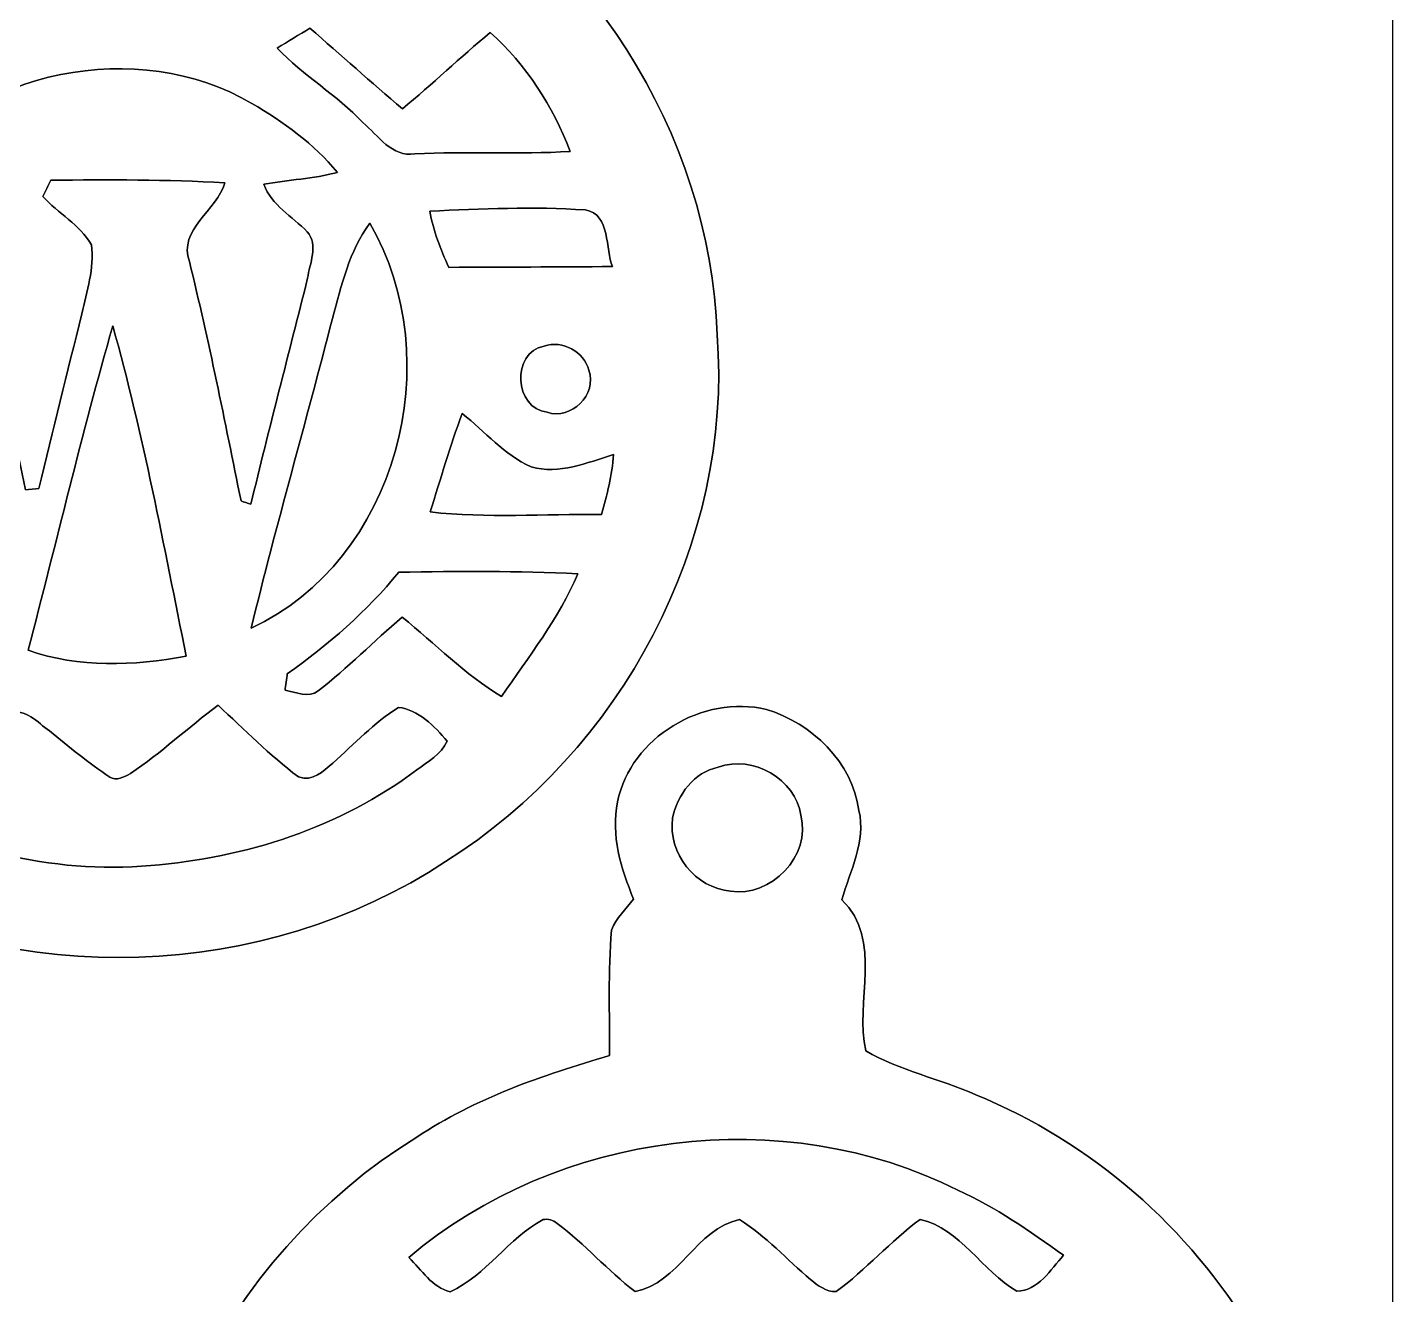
# Model space of a CAD drawing. Header units: centimetres. Extents: x -16.8 to 16.8, y -16.7 to 16.7.
# Drawn here: x 6.81 to 16.77, y -7.94 to 1.31 of the extents above; entities that cross this region are included whole.
import ezdxf

# ---------------------------------------------------------------- set-up
doc = ezdxf.new("R2010")
doc.units = ezdxf.units.CM
doc.header["$MEASUREMENT"] = 0
doc.layers.add('Layer 1', color=7, linetype='Continuous')

msp = doc.modelspace()

# ---------------------------------------------------------------- linework, layer by layer
at = {"layer": 'Layer 1', "color": 7}
for points, knots in [([(-16.77458, 16.66875), (-16.77458, 16.66875), (16.77458, 16.66875), (16.77458, 16.66875), (16.77458, 16.66875), (16.77458, 16.66875), (16.77458, -16.66875), (16.77458, -16.66875), (16.77458, -16.66875), (16.77458, -16.66875), (-16.77458, -16.66875), (-16.77458, -16.66875), (-16.77458, -16.66875), (-16.77458, -16.66875), (-16.77458, 16.66875), (-16.77458, 16.66875), (-16.77458, 16.66875), (-16.77458, 16.66875), (-16.77458, 16.66875), (-16.77458, 16.66875)], [0, 0, 0, 0, 0.1666667, 0.1666667, 0.1666667, 0.1666667, 0.3333333, 0.3333333, 0.3333333, 0.3333333, 0.5, 0.5, 0.5, 0.5, 0.6666667, 0.6666667, 0.6666667, 0.6666667, 1, 1, 1, 1]), ([(6.63011, 5.04825), (6.52886, 4.81859), (6.61846, 4.57447), (6.67561, 4.34693), (6.67561, 4.34693), (6.73382, 4.20335), (6.57895, 4.09716), (6.56096, 3.96169), (6.56096, 3.96169), (6.53203, 3.66924), (6.54121, 3.37467), (6.54085, 3.08081), (6.54085, 3.08081), (6.1341, 2.95698), (5.72417, 2.83034), (5.35199, 2.62043), (5.35199, 2.62043), (4.63797, 2.23802), (4.04671, 1.64006), (3.64419, 0.93945), (3.64419, 0.93945), (2.85679, -0.42898), (2.91747, -2.24966), (3.82517, -3.54718), (3.82517, -3.54718), (4.19559, -4.13138), (4.74239, -4.58823), (5.33788, -4.93042), (5.33788, -4.93042), (6.72042, -5.71288), (8.53405, -5.65609), (9.86014, -4.78014), (9.86014, -4.78014), (11.14037, -3.9751), (11.95952, -2.45498), (11.84275, -0.93521), (11.84275, -0.93521), (11.79195, 0.54504), (10.88637, 1.93993), (9.58356, 2.63137), (9.58356, 2.63137), (9.21173, 2.83281), (8.80463, 2.95663), (8.40352, 3.08469), (8.40352, 3.08469), (8.40211, 3.3842), (8.43174, 3.68618), (8.38306, 3.98321), (8.38306, 3.98321), (8.35625, 4.10175), (8.22854, 4.19947), (8.27123, 4.32823), (8.27123, 4.32823), (8.31003, 4.4958), (8.38553, 4.65914), (8.36048, 4.83517), (8.36048, 4.83517), (8.33226, 5.24298), (7.96607, 5.58976), (7.56356, 5.62222), (7.56356, 5.62222), (7.17091, 5.66067), (6.75781, 5.43031), (6.63011, 5.04825), (6.63011, 5.04825), (6.63011, 5.04825), (6.63011, 5.04825), (6.63011, 5.04825)], [0, 0, 0, 0, 0.0555556, 0.0555556, 0.0555556, 0.0555556, 0.1111111, 0.1111111, 0.1111111, 0.1111111, 0.1666667, 0.1666667, 0.1666667, 0.1666667, 0.2222222, 0.2222222, 0.2222222, 0.2222222, 0.2777778, 0.2777778, 0.2777778, 0.2777778, 0.3333333, 0.3333333, 0.3333333, 0.3333333, 0.3888889, 0.3888889, 0.3888889, 0.3888889, 0.4444444, 0.4444444, 0.4444444, 0.4444444, 0.5, 0.5, 0.5, 0.5, 0.5555556, 0.5555556, 0.5555556, 0.5555556, 0.6111111, 0.6111111, 0.6111111, 0.6111111, 0.6666667, 0.6666667, 0.6666667, 0.6666667, 0.7222222, 0.7222222, 0.7222222, 0.7222222, 0.7777778, 0.7777778, 0.7777778, 0.7777778, 0.8333333, 0.8333333, 0.8333333, 0.8333333, 0.8888889, 0.8888889, 0.8888889, 0.8888889, 1, 1, 1, 1]), ([(8.63071, 1.15641), (8.70973, 1.20544), (8.78946, 1.25413), (8.86954, 1.30175), (8.86954, 1.30175), (9.09532, 1.10702), (9.31721, 0.90664), (9.54476, 0.71332), (9.54476, 0.71332), (9.76277, 0.89429), (9.96844, 1.09008), (10.18611, 1.27176), (10.18611, 1.27176), (10.44716, 1.03434), (10.64507, 0.73343), (10.7696, 0.40323), (10.7696, 0.40323), (10.39213, 0.37712), (10.01289, 0.40711), (9.63507, 0.38453), (9.63507, 0.38453), (9.4682, 0.35983), (9.36766, 0.51858), (9.25689, 0.61419), (9.25689, 0.61419), (9.06427, 0.81386), (8.82262, 0.95673), (8.63071, 1.15641)], [0, 0, 0, 0, 0.125, 0.125, 0.125, 0.125, 0.25, 0.25, 0.25, 0.25, 0.375, 0.375, 0.375, 0.375, 0.5, 0.5, 0.5, 0.5, 0.625, 0.625, 0.625, 0.625, 0.75, 0.75, 0.75, 0.75, 1, 1, 1, 1]), ([(5.84482, 0.22613), (6.42867, 1.00048), (7.60801, 1.24248), (8.44585, 0.75353), (8.44585, 0.75353), (8.67622, 0.61842), (8.89882, 0.45791), (9.06992, 0.25012), (9.06992, 0.25012), (8.89423, 0.20214), (8.71114, 0.19614), (8.53299, 0.16298), (8.53299, 0.16298), (8.58979, 0.00776), (8.74007, -0.07091), (8.85014, -0.18344), (8.85014, -0.18344), (8.93374, -0.28011), (8.86672, -0.41628), (8.85296, -0.52317), (8.85296, -0.52317), (8.71432, -1.0728), (8.57144, -1.62137), (8.43844, -2.17241), (8.43844, -2.17241), (8.42045, -2.16641), (8.38447, -2.15441), (8.36648, -2.14806), (8.36648, -2.14806), (8.2483, -1.56457), (8.13223, -0.98037), (7.99006, -0.40181), (7.99006, -0.40181), (7.90434, -0.16686), (8.19185, -0.02822), (8.24865, 0.17392), (8.24865, 0.17392), (7.82532, 0.19791), (7.40128, 0.19685), (6.97759, 0.19262), (6.97759, 0.19262), (6.95784, 0.15311), (6.93808, 0.11359), (6.91868, 0.07373), (6.91868, 0.07373), (7.03227, -0.04833), (7.19032, -0.13194), (7.27392, -0.27905), (7.27392, -0.27905), (7.29968, -0.45156), (7.23759, -0.61666), (7.20478, -0.78317), (7.20478, -0.78317), (7.09789, -1.20756), (6.99241, -1.63266), (6.88975, -2.05846), (6.88975, -2.05846), (6.86541, -2.06058), (6.81637, -2.06481), (6.79203, -2.06693), (6.79203, -2.06693), (6.66785, -1.44604), (6.49817, -0.83432), (6.40715, -0.20743), (6.40715, -0.20743), (6.4837, -0.08467), (6.55814, 0.03951), (6.62376, 0.16828), (6.62376, 0.16828), (6.36376, 0.18944), (6.10235, 0.18662), (5.84482, 0.22613)], [0, 0, 0, 0, 0.0526316, 0.0526316, 0.0526316, 0.0526316, 0.1052632, 0.1052632, 0.1052632, 0.1052632, 0.1578947, 0.1578947, 0.1578947, 0.1578947, 0.2105263, 0.2105263, 0.2105263, 0.2105263, 0.2631579, 0.2631579, 0.2631579, 0.2631579, 0.3157895, 0.3157895, 0.3157895, 0.3157895, 0.3684211, 0.3684211, 0.3684211, 0.3684211, 0.4210526, 0.4210526, 0.4210526, 0.4210526, 0.4736842, 0.4736842, 0.4736842, 0.4736842, 0.5263158, 0.5263158, 0.5263158, 0.5263158, 0.5789474, 0.5789474, 0.5789474, 0.5789474, 0.6315789, 0.6315789, 0.6315789, 0.6315789, 0.6842105, 0.6842105, 0.6842105, 0.6842105, 0.7368421, 0.7368421, 0.7368421, 0.7368421, 0.7894737, 0.7894737, 0.7894737, 0.7894737, 0.8421053, 0.8421053, 0.8421053, 0.8421053, 0.8947368, 0.8947368, 0.8947368, 0.8947368, 1, 1, 1, 1]), ([(9.74407, -0.03281), (10.12225, -0.01799), (10.50184, 0.00212), (10.88037, -0.02469), (10.88037, -0.02469), (11.06664, -0.05327), (11.02501, -0.31362), (11.07899, -0.43744), (11.07899, -0.43744), (10.68035, -0.44097), (10.28206, -0.44097), (9.88377, -0.44344), (9.88377, -0.44344), (9.82169, -0.31221), (9.77194, -0.17533), (9.74407, -0.03281)], [0, 0, 0, 0, 0.2, 0.2, 0.2, 0.2, 0.4, 0.4, 0.4, 0.4, 0.6, 0.6, 0.6, 0.6, 1, 1, 1, 1]), ([(9.03393, -0.81668), (9.10061, -0.57679), (9.15599, -0.32491), (9.30698, -0.12171), (9.30698, -0.12171), (9.88871, -1.11654), (9.50524, -2.58233), (8.44091, -3.07693), (8.44091, -3.07693), (8.62436, -2.32022), (8.84167, -1.57127), (9.03393, -0.81668)], [0, 0, 0, 0, 0.25, 0.25, 0.25, 0.25, 0.5, 0.5, 0.5, 0.5, 1, 1, 1, 1]), ([(6.81249, -3.23815), (7.01957, -2.44969), (7.20478, -1.65382), (7.43056, -0.87066), (7.43056, -0.87066), (7.65281, -1.66335), (7.80239, -2.47474), (7.96643, -3.28083), (7.96643, -3.28083), (7.58472, -3.3528), (7.18291, -3.36903), (6.81249, -3.23815)], [0, 0, 0, 0, 0.25, 0.25, 0.25, 0.25, 0.5, 0.5, 0.5, 0.5, 1, 1, 1, 1]), ([(10.57875, -1.01741), (10.71457, -0.97367), (10.87191, -1.05869), (10.90542, -1.19486), (10.90542, -1.19486), (10.96857, -1.37266), (10.77912, -1.55928), (10.60062, -1.50107), (10.60062, -1.50107), (10.36108, -1.47391), (10.33815, -1.06715), (10.57875, -1.01741)], [0, 0, 0, 0, 0.25, 0.25, 0.25, 0.25, 0.5, 0.5, 0.5, 0.5, 1, 1, 1, 1]), ([(9.98185, -1.51095), (10.14836, -1.64112), (10.287, -1.81116), (10.48385, -1.899), (10.48385, -1.899), (10.69093, -1.95898), (10.89131, -1.86866), (11.08604, -1.81046), (11.08604, -1.81046), (11.07475, -1.95898), (11.04124, -2.10467), (10.99785, -2.24684), (10.99785, -2.24684), (10.58122, -2.2419), (10.16141, -2.27542), (9.7469, -2.2285), (9.7469, -2.2285), (9.82521, -1.98931), (9.89118, -1.7459), (9.98185, -1.51095)], [0, 0, 0, 0, 0.1666667, 0.1666667, 0.1666667, 0.1666667, 0.3333333, 0.3333333, 0.3333333, 0.3333333, 0.5, 0.5, 0.5, 0.5, 0.6666667, 0.6666667, 0.6666667, 0.6666667, 1, 1, 1, 1]), ([(9.51759, -2.66841), (9.95327, -2.66065), (10.38931, -2.65818), (10.82499, -2.6797), (10.82499, -2.6797), (10.6867, -3.00496), (10.46656, -3.28718), (10.26724, -3.57611), (10.26724, -3.57611), (10.0016, -3.41454), (9.785, -3.19017), (9.54334, -2.99755), (9.54334, -2.99755), (9.33521, -3.17218), (9.14435, -3.36656), (8.93057, -3.53413), (8.93057, -3.53413), (8.86001, -3.59269), (8.76653, -3.53977), (8.68821, -3.53025), (8.68821, -3.53025), (8.69209, -3.50061), (8.70021, -3.44064), (8.70444, -3.41066), (8.70444, -3.41066), (9.00359, -3.19652), (9.28617, -2.95592), (9.51759, -2.66841)], [0, 0, 0, 0, 0.125, 0.125, 0.125, 0.125, 0.25, 0.25, 0.25, 0.25, 0.375, 0.375, 0.375, 0.375, 0.5, 0.5, 0.5, 0.5, 0.625, 0.625, 0.625, 0.625, 0.75, 0.75, 0.75, 0.75, 1, 1, 1, 1]), ([(11.11567, -4.34375), (11.06558, -4.58893), (11.13966, -4.832), (11.23315, -5.05566), (11.23315, -5.05566), (11.176, -5.12727), (11.10403, -5.19183), (11.07228, -5.28002), (11.07228, -5.28002), (11.04441, -5.58412), (11.05817, -5.89068), (11.05747, -6.19619), (11.05747, -6.19619), (10.56781, -6.34048), (10.07639, -6.50593), (9.64918, -6.79274), (9.64918, -6.79274), (8.23313, -7.65704), (7.37306, -9.3913), (7.65387, -11.04371), (7.65387, -11.04371), (7.80909, -12.29395), (8.58591, -13.43201), (9.64882, -14.09312), (9.64882, -14.09312), (11.03806, -14.99447), (12.94589, -14.97965), (14.33724, -14.08889), (14.33724, -14.08889), (15.54974, -13.35334), (16.33044, -11.97892), (16.37877, -10.56605), (16.37877, -10.56605), (16.37489, -9.75219), (16.19038, -8.92951), (15.75541, -8.23454), (15.75541, -8.23454), (15.29397, -7.45137), (14.57184, -6.82766), (13.73152, -6.48229), (13.73152, -6.48229), (13.46835, -6.36623), (13.17625, -6.30661), (12.92789, -6.16232), (12.92789, -6.16232), (12.8457, -5.80743), (13.05666, -5.35058), (12.75362, -5.0606), (12.75362, -5.0606), (12.81042, -4.84681), (12.93213, -4.63621), (12.8778, -4.40761), (12.8778, -4.40761), (12.82947, -4.05447), (12.53455, -3.77049), (12.20258, -3.6703), (12.20258, -3.6703), (11.74044, -3.55953), (11.21057, -3.87385), (11.11567, -4.34375)], [0, 0, 0, 0, 0.0625, 0.0625, 0.0625, 0.0625, 0.125, 0.125, 0.125, 0.125, 0.1875, 0.1875, 0.1875, 0.1875, 0.25, 0.25, 0.25, 0.25, 0.3125, 0.3125, 0.3125, 0.3125, 0.375, 0.375, 0.375, 0.375, 0.4375, 0.4375, 0.4375, 0.4375, 0.5, 0.5, 0.5, 0.5, 0.5625, 0.5625, 0.5625, 0.5625, 0.625, 0.625, 0.625, 0.625, 0.6875, 0.6875, 0.6875, 0.6875, 0.75, 0.75, 0.75, 0.75, 0.8125, 0.8125, 0.8125, 0.8125, 0.875, 0.875, 0.875, 0.875, 1, 1, 1, 1]), ([(5.04014, -3.88973), (5.15444, -3.79518), (5.27015, -3.7024), (5.38374, -3.60715), (5.38374, -3.60715), (5.63668, -3.77684), (5.81131, -4.09081), (6.11293, -4.18042), (6.11293, -4.18042), (6.30661, -4.0319), (6.46924, -3.84634), (6.66856, -3.70452), (6.66856, -3.70452), (6.79697, -3.6516), (6.87952, -3.76802), (6.96771, -3.82658), (6.96771, -3.82658), (7.11129, -3.943), (7.25346, -4.06047), (7.40763, -4.16348), (7.40763, -4.16348), (7.45525, -4.19629), (7.51522, -4.16278), (7.55897, -4.13808), (7.55897, -4.13808), (7.78369, -3.98709), (7.98195, -3.80118), (8.19856, -3.63926), (8.19856, -3.63926), (8.39152, -3.81529), (8.57462, -4.00509), (8.78522, -4.16137), (8.78522, -4.16137), (8.89282, -4.20264), (8.96549, -4.11903), (9.0357, -4.06188), (9.0357, -4.06188), (9.19409, -3.9243), (9.33662, -3.76696), (9.51618, -3.65548), (9.51618, -3.65548), (9.65976, -3.6703), (9.78112, -3.79271), (9.87107, -3.90243), (9.87107, -3.90243), (9.82698, -3.99732), (9.73032, -4.05236), (9.64988, -4.11162), (9.64988, -4.11162), (9.09038, -4.53037), (8.39964, -4.75544), (7.70749, -4.80871), (7.70749, -4.80871), (6.98112, -4.87751), (6.25228, -4.67748), (5.61799, -4.33105), (5.61799, -4.33105), (5.40456, -4.21358), (5.21476, -4.05836), (5.04014, -3.88973)], [0, 0, 0, 0, 0.0625, 0.0625, 0.0625, 0.0625, 0.125, 0.125, 0.125, 0.125, 0.1875, 0.1875, 0.1875, 0.1875, 0.25, 0.25, 0.25, 0.25, 0.3125, 0.3125, 0.3125, 0.3125, 0.375, 0.375, 0.375, 0.375, 0.4375, 0.4375, 0.4375, 0.4375, 0.5, 0.5, 0.5, 0.5, 0.5625, 0.5625, 0.5625, 0.5625, 0.625, 0.625, 0.625, 0.625, 0.6875, 0.6875, 0.6875, 0.6875, 0.75, 0.75, 0.75, 0.75, 0.8125, 0.8125, 0.8125, 0.8125, 0.875, 0.875, 0.875, 0.875, 1, 1, 1, 1]), ([(11.85122, -4.09222), (12.10698, -3.99768), (12.41107, -4.17724), (12.45411, -4.44253), (12.45411, -4.44253), (12.53243, -4.7371), (12.23363, -5.04472), (11.94047, -4.99604), (11.94047, -4.99604), (11.68365, -4.97522), (11.48115, -4.71981), (11.51714, -4.46334), (11.51714, -4.46334), (11.55136, -4.29401), (11.67342, -4.12609), (11.85122, -4.09222)], [0, 0, 0, 0, 0.2, 0.2, 0.2, 0.2, 0.4, 0.4, 0.4, 0.4, 0.6, 0.6, 0.6, 0.6, 1, 1, 1, 1]), ([(9.59167, -7.67045), (10.67788, -6.74652), (12.32394, -6.53874), (13.59994, -7.17832), (13.59994, -7.17832), (13.87651, -7.3025), (14.12416, -7.47924), (14.37076, -7.65387), (14.37076, -7.65387), (14.27868, -7.7597), (14.18555, -7.91351), (14.03032, -7.91704), (14.03032, -7.91704), (13.77774, -7.76993), (13.61793, -7.45913), (13.32477, -7.39246), (13.32477, -7.39246), (13.10852, -7.55368), (12.9286, -7.75935), (12.71094, -7.91916), (12.71094, -7.91916), (12.63826, -7.92162), (12.57794, -7.87541), (12.52537, -7.83167), (12.52537, -7.83167), (12.35287, -7.68491), (12.198, -7.51487), (12.00573, -7.39387), (12.00573, -7.39387), (11.69106, -7.45807), (11.56088, -7.86201), (11.24303, -7.91916), (11.24303, -7.91916), (11.04265, -7.76605), (10.8779, -7.57237), (10.67506, -7.4228), (10.67506, -7.4228), (10.64472, -7.39599), (10.61014, -7.38646), (10.57134, -7.39387), (10.57134, -7.39387), (10.31769, -7.53039), (10.15612, -7.80027), (9.89436, -7.91986), (9.89436, -7.91986), (9.76171, -7.88882), (9.6834, -7.76076), (9.59167, -7.67045)], [0, 0, 0, 0, 0.0769231, 0.0769231, 0.0769231, 0.0769231, 0.1538462, 0.1538462, 0.1538462, 0.1538462, 0.2307692, 0.2307692, 0.2307692, 0.2307692, 0.3076923, 0.3076923, 0.3076923, 0.3076923, 0.3846154, 0.3846154, 0.3846154, 0.3846154, 0.4615385, 0.4615385, 0.4615385, 0.4615385, 0.5384615, 0.5384615, 0.5384615, 0.5384615, 0.6153846, 0.6153846, 0.6153846, 0.6153846, 0.6923077, 0.6923077, 0.6923077, 0.6923077, 0.7692308, 0.7692308, 0.7692308, 0.7692308, 0.8461538, 0.8461538, 0.8461538, 0.8461538, 1, 1, 1, 1])]:
    msp.add_open_spline(points, degree=3, knots=knots, dxfattribs=at)
at = {"layer": 'Layer 1', "color": 250}
for points, knots in [([(6.63011, 5.04825), (6.75781, 5.43031), (7.17091, 5.66067), (7.56356, 5.62222), (7.56356, 5.62222), (7.96607, 5.58976), (8.33226, 5.24298), (8.36048, 4.83517), (8.36048, 4.83517), (8.38553, 4.65914), (8.31003, 4.4958), (8.27123, 4.32823), (8.27123, 4.32823), (8.22854, 4.19947), (8.35625, 4.10175), (8.38306, 3.98321), (8.38306, 3.98321), (8.43174, 3.68618), (8.40211, 3.3842), (8.40352, 3.08469), (8.40352, 3.08469), (8.80463, 2.95663), (9.21173, 2.83281), (9.58356, 2.63137), (9.58356, 2.63137), (10.88637, 1.93993), (11.79195, 0.54504), (11.84275, -0.93521), (11.84275, -0.93521), (11.95952, -2.45498), (11.14037, -3.9751), (9.86014, -4.78014), (9.86014, -4.78014), (8.53405, -5.65609), (6.72042, -5.71288), (5.33788, -4.93042), (5.33788, -4.93042), (4.74239, -4.58823), (4.19559, -4.13138), (3.82517, -3.54718), (3.82517, -3.54718), (2.91747, -2.24966), (2.85679, -0.42898), (3.64419, 0.93945), (3.64419, 0.93945), (4.04671, 1.64006), (4.63797, 2.23802), (5.35199, 2.62043), (5.35199, 2.62043), (5.72417, 2.83034), (6.1341, 2.95698), (6.54085, 3.08081), (6.54085, 3.08081), (6.54121, 3.37467), (6.53203, 3.66924), (6.56096, 3.96169), (6.56096, 3.96169), (6.57895, 4.09716), (6.73382, 4.20335), (6.67561, 4.34693), (6.67561, 4.34693), (6.61846, 4.57447), (6.52886, 4.81859), (6.63011, 5.04825), (6.63011, 5.04825), (6.63011, 5.04825), (6.63011, 5.04825), (6.63011, 5.04825)], [0, 0, 0, 0, 0.0555556, 0.0555556, 0.0555556, 0.0555556, 0.1111111, 0.1111111, 0.1111111, 0.1111111, 0.1666667, 0.1666667, 0.1666667, 0.1666667, 0.2222222, 0.2222222, 0.2222222, 0.2222222, 0.2777778, 0.2777778, 0.2777778, 0.2777778, 0.3333333, 0.3333333, 0.3333333, 0.3333333, 0.3888889, 0.3888889, 0.3888889, 0.3888889, 0.4444444, 0.4444444, 0.4444444, 0.4444444, 0.5, 0.5, 0.5, 0.5, 0.5555556, 0.5555556, 0.5555556, 0.5555556, 0.6111111, 0.6111111, 0.6111111, 0.6111111, 0.6666667, 0.6666667, 0.6666667, 0.6666667, 0.7222222, 0.7222222, 0.7222222, 0.7222222, 0.7777778, 0.7777778, 0.7777778, 0.7777778, 0.8333333, 0.8333333, 0.8333333, 0.8333333, 0.8888889, 0.8888889, 0.8888889, 0.8888889, 1, 1, 1, 1]), ([(8.63071, 1.15641), (8.82262, 0.95673), (9.06427, 0.81386), (9.25689, 0.61419), (9.25689, 0.61419), (9.36766, 0.51858), (9.4682, 0.35983), (9.63507, 0.38453), (9.63507, 0.38453), (10.01289, 0.40711), (10.39213, 0.37712), (10.7696, 0.40323), (10.7696, 0.40323), (10.64507, 0.73343), (10.44716, 1.03434), (10.18611, 1.27176), (10.18611, 1.27176), (9.96844, 1.09008), (9.76277, 0.89429), (9.54476, 0.71332), (9.54476, 0.71332), (9.31721, 0.90664), (9.09532, 1.10702), (8.86954, 1.30175), (8.86954, 1.30175), (8.78946, 1.25413), (8.70973, 1.20544), (8.63071, 1.15641), (8.63071, 1.15641), (8.63071, 1.15641), (8.63071, 1.15641), (8.63071, 1.15641)], [0, 0, 0, 0, 0.1111111, 0.1111111, 0.1111111, 0.1111111, 0.2222222, 0.2222222, 0.2222222, 0.2222222, 0.3333333, 0.3333333, 0.3333333, 0.3333333, 0.4444444, 0.4444444, 0.4444444, 0.4444444, 0.5555556, 0.5555556, 0.5555556, 0.5555556, 0.6666667, 0.6666667, 0.6666667, 0.6666667, 0.7777778, 0.7777778, 0.7777778, 0.7777778, 1, 1, 1, 1]), ([(5.84482, 0.22613), (6.10235, 0.18662), (6.36376, 0.18944), (6.62376, 0.16828), (6.62376, 0.16828), (6.55814, 0.03951), (6.4837, -0.08467), (6.40715, -0.20743), (6.40715, -0.20743), (6.49817, -0.83432), (6.66785, -1.44604), (6.79203, -2.06693), (6.79203, -2.06693), (6.81637, -2.06481), (6.86541, -2.06058), (6.88975, -2.05846), (6.88975, -2.05846), (6.99241, -1.63266), (7.09789, -1.20756), (7.20478, -0.78317), (7.20478, -0.78317), (7.23759, -0.61666), (7.29968, -0.45156), (7.27392, -0.27905), (7.27392, -0.27905), (7.19032, -0.13194), (7.03227, -0.04833), (6.91868, 0.07373), (6.91868, 0.07373), (6.93808, 0.11359), (6.95784, 0.15311), (6.97759, 0.19262), (6.97759, 0.19262), (7.40128, 0.19685), (7.82532, 0.19791), (8.24865, 0.17392), (8.24865, 0.17392), (8.19185, -0.02822), (7.90434, -0.16686), (7.99006, -0.40181), (7.99006, -0.40181), (8.13223, -0.98037), (8.2483, -1.56457), (8.36648, -2.14806), (8.36648, -2.14806), (8.38447, -2.15441), (8.42045, -2.16641), (8.43844, -2.17241), (8.43844, -2.17241), (8.57144, -1.62137), (8.71432, -1.0728), (8.85296, -0.52317), (8.85296, -0.52317), (8.86672, -0.41628), (8.93374, -0.28011), (8.85014, -0.18344), (8.85014, -0.18344), (8.74007, -0.07091), (8.58979, 0.00776), (8.53299, 0.16298), (8.53299, 0.16298), (8.71114, 0.19614), (8.89423, 0.20214), (9.06992, 0.25012), (9.06992, 0.25012), (8.89882, 0.45791), (8.67622, 0.61842), (8.44585, 0.75353), (8.44585, 0.75353), (7.60801, 1.24248), (6.42867, 1.00048), (5.84482, 0.22613), (5.84482, 0.22613), (5.84482, 0.22613), (5.84482, 0.22613), (5.84482, 0.22613)], [0, 0, 0, 0, 0.05, 0.05, 0.05, 0.05, 0.1, 0.1, 0.1, 0.1, 0.15, 0.15, 0.15, 0.15, 0.2, 0.2, 0.2, 0.2, 0.25, 0.25, 0.25, 0.25, 0.3, 0.3, 0.3, 0.3, 0.35, 0.35, 0.35, 0.35, 0.4, 0.4, 0.4, 0.4, 0.45, 0.45, 0.45, 0.45, 0.5, 0.5, 0.5, 0.5, 0.55, 0.55, 0.55, 0.55, 0.6, 0.6, 0.6, 0.6, 0.65, 0.65, 0.65, 0.65, 0.7, 0.7, 0.7, 0.7, 0.75, 0.75, 0.75, 0.75, 0.8, 0.8, 0.8, 0.8, 0.85, 0.85, 0.85, 0.85, 0.9, 0.9, 0.9, 0.9, 1, 1, 1, 1]), ([(9.74407, -0.03281), (9.77194, -0.17533), (9.82169, -0.31221), (9.88377, -0.44344), (9.88377, -0.44344), (10.28206, -0.44097), (10.68035, -0.44097), (11.07899, -0.43744), (11.07899, -0.43744), (11.02501, -0.31362), (11.06664, -0.05327), (10.88037, -0.02469), (10.88037, -0.02469), (10.50184, 0.00212), (10.12225, -0.01799), (9.74407, -0.03281), (9.74407, -0.03281), (9.74407, -0.03281), (9.74407, -0.03281), (9.74407, -0.03281)], [0, 0, 0, 0, 0.1666667, 0.1666667, 0.1666667, 0.1666667, 0.3333333, 0.3333333, 0.3333333, 0.3333333, 0.5, 0.5, 0.5, 0.5, 0.6666667, 0.6666667, 0.6666667, 0.6666667, 1, 1, 1, 1]), ([(9.03393, -0.81668), (8.84167, -1.57127), (8.62436, -2.32022), (8.44091, -3.07693), (8.44091, -3.07693), (9.50524, -2.58233), (9.88871, -1.11654), (9.30698, -0.12171), (9.30698, -0.12171), (9.15599, -0.32491), (9.10061, -0.57679), (9.03393, -0.81668), (9.03393, -0.81668), (9.03393, -0.81668), (9.03393, -0.81668), (9.03393, -0.81668)], [0, 0, 0, 0, 0.2, 0.2, 0.2, 0.2, 0.4, 0.4, 0.4, 0.4, 0.6, 0.6, 0.6, 0.6, 1, 1, 1, 1]), ([(6.81249, -3.23815), (7.18291, -3.36903), (7.58472, -3.3528), (7.96643, -3.28083), (7.96643, -3.28083), (7.80239, -2.47474), (7.65281, -1.66335), (7.43056, -0.87066), (7.43056, -0.87066), (7.20478, -1.65382), (7.01957, -2.44969), (6.81249, -3.23815), (6.81249, -3.23815), (6.81249, -3.23815), (6.81249, -3.23815), (6.81249, -3.23815)], [0, 0, 0, 0, 0.2, 0.2, 0.2, 0.2, 0.4, 0.4, 0.4, 0.4, 0.6, 0.6, 0.6, 0.6, 1, 1, 1, 1]), ([(10.57875, -1.01741), (10.33815, -1.06715), (10.36108, -1.47391), (10.60062, -1.50107), (10.60062, -1.50107), (10.77912, -1.55928), (10.96857, -1.37266), (10.90542, -1.19486), (10.90542, -1.19486), (10.87191, -1.05869), (10.71457, -0.97367), (10.57875, -1.01741), (10.57875, -1.01741), (10.57875, -1.01741), (10.57875, -1.01741), (10.57875, -1.01741)], [0, 0, 0, 0, 0.2, 0.2, 0.2, 0.2, 0.4, 0.4, 0.4, 0.4, 0.6, 0.6, 0.6, 0.6, 1, 1, 1, 1]), ([(9.98185, -1.51095), (9.89118, -1.7459), (9.82521, -1.98931), (9.7469, -2.2285), (9.7469, -2.2285), (10.16141, -2.27542), (10.58122, -2.2419), (10.99785, -2.24684), (10.99785, -2.24684), (11.04124, -2.10467), (11.07475, -1.95898), (11.08604, -1.81046), (11.08604, -1.81046), (10.89131, -1.86866), (10.69093, -1.95898), (10.48385, -1.899), (10.48385, -1.899), (10.287, -1.81116), (10.14836, -1.64112), (9.98185, -1.51095), (9.98185, -1.51095), (9.98185, -1.51095), (9.98185, -1.51095), (9.98185, -1.51095)], [0, 0, 0, 0, 0.1428571, 0.1428571, 0.1428571, 0.1428571, 0.2857143, 0.2857143, 0.2857143, 0.2857143, 0.4285714, 0.4285714, 0.4285714, 0.4285714, 0.5714286, 0.5714286, 0.5714286, 0.5714286, 0.7142857, 0.7142857, 0.7142857, 0.7142857, 1, 1, 1, 1]), ([(9.51759, -2.66841), (9.28617, -2.95592), (9.00359, -3.19652), (8.70444, -3.41066), (8.70444, -3.41066), (8.70021, -3.44064), (8.69209, -3.50061), (8.68821, -3.53025), (8.68821, -3.53025), (8.76653, -3.53977), (8.86001, -3.59269), (8.93057, -3.53413), (8.93057, -3.53413), (9.14435, -3.36656), (9.33521, -3.17218), (9.54334, -2.99755), (9.54334, -2.99755), (9.785, -3.19017), (10.0016, -3.41454), (10.26724, -3.57611), (10.26724, -3.57611), (10.46656, -3.28718), (10.6867, -3.00496), (10.82499, -2.6797), (10.82499, -2.6797), (10.38931, -2.65818), (9.95327, -2.66065), (9.51759, -2.66841), (9.51759, -2.66841), (9.51759, -2.66841), (9.51759, -2.66841), (9.51759, -2.66841)], [0, 0, 0, 0, 0.1111111, 0.1111111, 0.1111111, 0.1111111, 0.2222222, 0.2222222, 0.2222222, 0.2222222, 0.3333333, 0.3333333, 0.3333333, 0.3333333, 0.4444444, 0.4444444, 0.4444444, 0.4444444, 0.5555556, 0.5555556, 0.5555556, 0.5555556, 0.6666667, 0.6666667, 0.6666667, 0.6666667, 0.7777778, 0.7777778, 0.7777778, 0.7777778, 1, 1, 1, 1]), ([(11.11567, -4.34375), (11.21057, -3.87385), (11.74044, -3.55953), (12.20258, -3.6703), (12.20258, -3.6703), (12.53455, -3.77049), (12.82947, -4.05447), (12.8778, -4.40761), (12.8778, -4.40761), (12.93213, -4.63621), (12.81042, -4.84681), (12.75362, -5.0606), (12.75362, -5.0606), (13.05666, -5.35058), (12.8457, -5.80743), (12.92789, -6.16232), (12.92789, -6.16232), (13.17625, -6.30661), (13.46835, -6.36623), (13.73152, -6.48229), (13.73152, -6.48229), (14.57184, -6.82766), (15.29397, -7.45137), (15.75541, -8.23454), (15.75541, -8.23454), (16.19038, -8.92951), (16.37489, -9.75219), (16.37877, -10.56605), (16.37877, -10.56605), (16.33044, -11.97892), (15.54974, -13.35334), (14.33724, -14.08889), (14.33724, -14.08889), (12.94589, -14.97965), (11.03806, -14.99447), (9.64882, -14.09312), (9.64882, -14.09312), (8.58591, -13.43201), (7.80909, -12.29395), (7.65387, -11.04371), (7.65387, -11.04371), (7.37306, -9.3913), (8.23313, -7.65704), (9.64918, -6.79274), (9.64918, -6.79274), (10.07639, -6.50593), (10.56781, -6.34048), (11.05747, -6.19619), (11.05747, -6.19619), (11.05817, -5.89068), (11.04441, -5.58412), (11.07228, -5.28002), (11.07228, -5.28002), (11.10403, -5.19183), (11.176, -5.12727), (11.23315, -5.05566), (11.23315, -5.05566), (11.13966, -4.832), (11.06558, -4.58893), (11.11567, -4.34375), (11.11567, -4.34375), (11.11567, -4.34375), (11.11567, -4.34375), (11.11567, -4.34375)], [0, 0, 0, 0, 0.0588235, 0.0588235, 0.0588235, 0.0588235, 0.1176471, 0.1176471, 0.1176471, 0.1176471, 0.1764706, 0.1764706, 0.1764706, 0.1764706, 0.2352941, 0.2352941, 0.2352941, 0.2352941, 0.2941176, 0.2941176, 0.2941176, 0.2941176, 0.3529412, 0.3529412, 0.3529412, 0.3529412, 0.4117647, 0.4117647, 0.4117647, 0.4117647, 0.4705882, 0.4705882, 0.4705882, 0.4705882, 0.5294118, 0.5294118, 0.5294118, 0.5294118, 0.5882353, 0.5882353, 0.5882353, 0.5882353, 0.6470588, 0.6470588, 0.6470588, 0.6470588, 0.7058824, 0.7058824, 0.7058824, 0.7058824, 0.7647059, 0.7647059, 0.7647059, 0.7647059, 0.8235294, 0.8235294, 0.8235294, 0.8235294, 0.8823529, 0.8823529, 0.8823529, 0.8823529, 1, 1, 1, 1]), ([(5.04014, -3.88973), (5.21476, -4.05836), (5.40456, -4.21358), (5.61799, -4.33105), (5.61799, -4.33105), (6.25228, -4.67748), (6.98112, -4.87751), (7.70749, -4.80871), (7.70749, -4.80871), (8.39964, -4.75544), (9.09038, -4.53037), (9.64988, -4.11162), (9.64988, -4.11162), (9.73032, -4.05236), (9.82698, -3.99732), (9.87107, -3.90243), (9.87107, -3.90243), (9.78112, -3.79271), (9.65976, -3.6703), (9.51618, -3.65548), (9.51618, -3.65548), (9.33662, -3.76696), (9.19409, -3.9243), (9.0357, -4.06188), (9.0357, -4.06188), (8.96549, -4.11903), (8.89282, -4.20264), (8.78522, -4.16137), (8.78522, -4.16137), (8.57462, -4.00509), (8.39152, -3.81529), (8.19856, -3.63926), (8.19856, -3.63926), (7.98195, -3.80118), (7.78369, -3.98709), (7.55897, -4.13808), (7.55897, -4.13808), (7.51522, -4.16278), (7.45525, -4.19629), (7.40763, -4.16348), (7.40763, -4.16348), (7.25346, -4.06047), (7.11129, -3.943), (6.96771, -3.82658), (6.96771, -3.82658), (6.87952, -3.76802), (6.79697, -3.6516), (6.66856, -3.70452), (6.66856, -3.70452), (6.46924, -3.84634), (6.30661, -4.0319), (6.11293, -4.18042), (6.11293, -4.18042), (5.81131, -4.09081), (5.63668, -3.77684), (5.38374, -3.60715), (5.38374, -3.60715), (5.27015, -3.7024), (5.15444, -3.79518), (5.04014, -3.88973)], [0, 0, 0, 0, 0.0625, 0.0625, 0.0625, 0.0625, 0.125, 0.125, 0.125, 0.125, 0.1875, 0.1875, 0.1875, 0.1875, 0.25, 0.25, 0.25, 0.25, 0.3125, 0.3125, 0.3125, 0.3125, 0.375, 0.375, 0.375, 0.375, 0.4375, 0.4375, 0.4375, 0.4375, 0.5, 0.5, 0.5, 0.5, 0.5625, 0.5625, 0.5625, 0.5625, 0.625, 0.625, 0.625, 0.625, 0.6875, 0.6875, 0.6875, 0.6875, 0.75, 0.75, 0.75, 0.75, 0.8125, 0.8125, 0.8125, 0.8125, 0.875, 0.875, 0.875, 0.875, 1, 1, 1, 1]), ([(11.85122, -4.09222), (11.67342, -4.12609), (11.55136, -4.29401), (11.51714, -4.46334), (11.51714, -4.46334), (11.48115, -4.71981), (11.68365, -4.97522), (11.94047, -4.99604), (11.94047, -4.99604), (12.23363, -5.04472), (12.53243, -4.7371), (12.45411, -4.44253), (12.45411, -4.44253), (12.41107, -4.17724), (12.10698, -3.99768), (11.85122, -4.09222), (11.85122, -4.09222), (11.85122, -4.09222), (11.85122, -4.09222), (11.85122, -4.09222)], [0, 0, 0, 0, 0.1666667, 0.1666667, 0.1666667, 0.1666667, 0.3333333, 0.3333333, 0.3333333, 0.3333333, 0.5, 0.5, 0.5, 0.5, 0.6666667, 0.6666667, 0.6666667, 0.6666667, 1, 1, 1, 1]), ([(9.59167, -7.67045), (9.6834, -7.76076), (9.76171, -7.88882), (9.89436, -7.91986), (9.89436, -7.91986), (10.15612, -7.80027), (10.31769, -7.53039), (10.57134, -7.39387), (10.57134, -7.39387), (10.61014, -7.38646), (10.64472, -7.39599), (10.67506, -7.4228), (10.67506, -7.4228), (10.8779, -7.57237), (11.04265, -7.76605), (11.24303, -7.91916), (11.24303, -7.91916), (11.56088, -7.86201), (11.69106, -7.45807), (12.00573, -7.39387), (12.00573, -7.39387), (12.198, -7.51487), (12.35287, -7.68491), (12.52537, -7.83167), (12.52537, -7.83167), (12.57794, -7.87541), (12.63826, -7.92162), (12.71094, -7.91916), (12.71094, -7.91916), (12.9286, -7.75935), (13.10852, -7.55368), (13.32477, -7.39246), (13.32477, -7.39246), (13.61793, -7.45913), (13.77774, -7.76993), (14.03032, -7.91704), (14.03032, -7.91704), (14.18555, -7.91351), (14.27868, -7.7597), (14.37076, -7.65387), (14.37076, -7.65387), (14.12416, -7.47924), (13.87651, -7.3025), (13.59994, -7.17832), (13.59994, -7.17832), (12.32394, -6.53874), (10.67788, -6.74652), (9.59167, -7.67045), (9.59167, -7.67045), (9.59167, -7.67045), (9.59167, -7.67045), (9.59167, -7.67045)], [0, 0, 0, 0, 0.0714286, 0.0714286, 0.0714286, 0.0714286, 0.1428571, 0.1428571, 0.1428571, 0.1428571, 0.2142857, 0.2142857, 0.2142857, 0.2142857, 0.2857143, 0.2857143, 0.2857143, 0.2857143, 0.3571429, 0.3571429, 0.3571429, 0.3571429, 0.4285714, 0.4285714, 0.4285714, 0.4285714, 0.5, 0.5, 0.5, 0.5, 0.5714286, 0.5714286, 0.5714286, 0.5714286, 0.6428571, 0.6428571, 0.6428571, 0.6428571, 0.7142857, 0.7142857, 0.7142857, 0.7142857, 0.7857143, 0.7857143, 0.7857143, 0.7857143, 0.8571429, 0.8571429, 0.8571429, 0.8571429, 1, 1, 1, 1])]:
    msp.add_open_spline(points, degree=3, knots=knots, dxfattribs=at)

doc.saveas('drawing.dxf')
